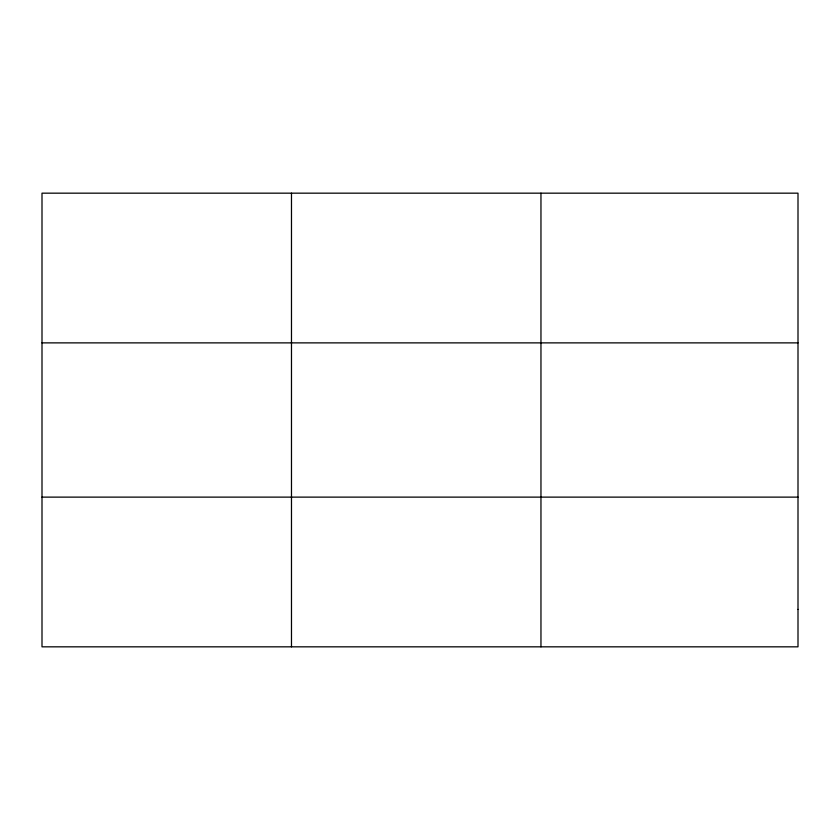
<?xml version="1.0" encoding="UTF-8"?>
<svg xmlns="http://www.w3.org/2000/svg" width="840" height="840" viewBox="0 0 840 840"><rect width="100%" height="100%" fill="white"/><g stroke="black" fill="none" stroke-linecap="round" stroke-linejoin="round"><path stroke-width="1.26" d="M291.48 193.168L291.48 646.832M540.96 193.168L540.96 646.832M42 342.878L798 342.878M42 497.123L798 497.123M798 609.399L798 646.832L42 646.832L42 193.168L798 193.168L798 609.399"/></g></svg>
